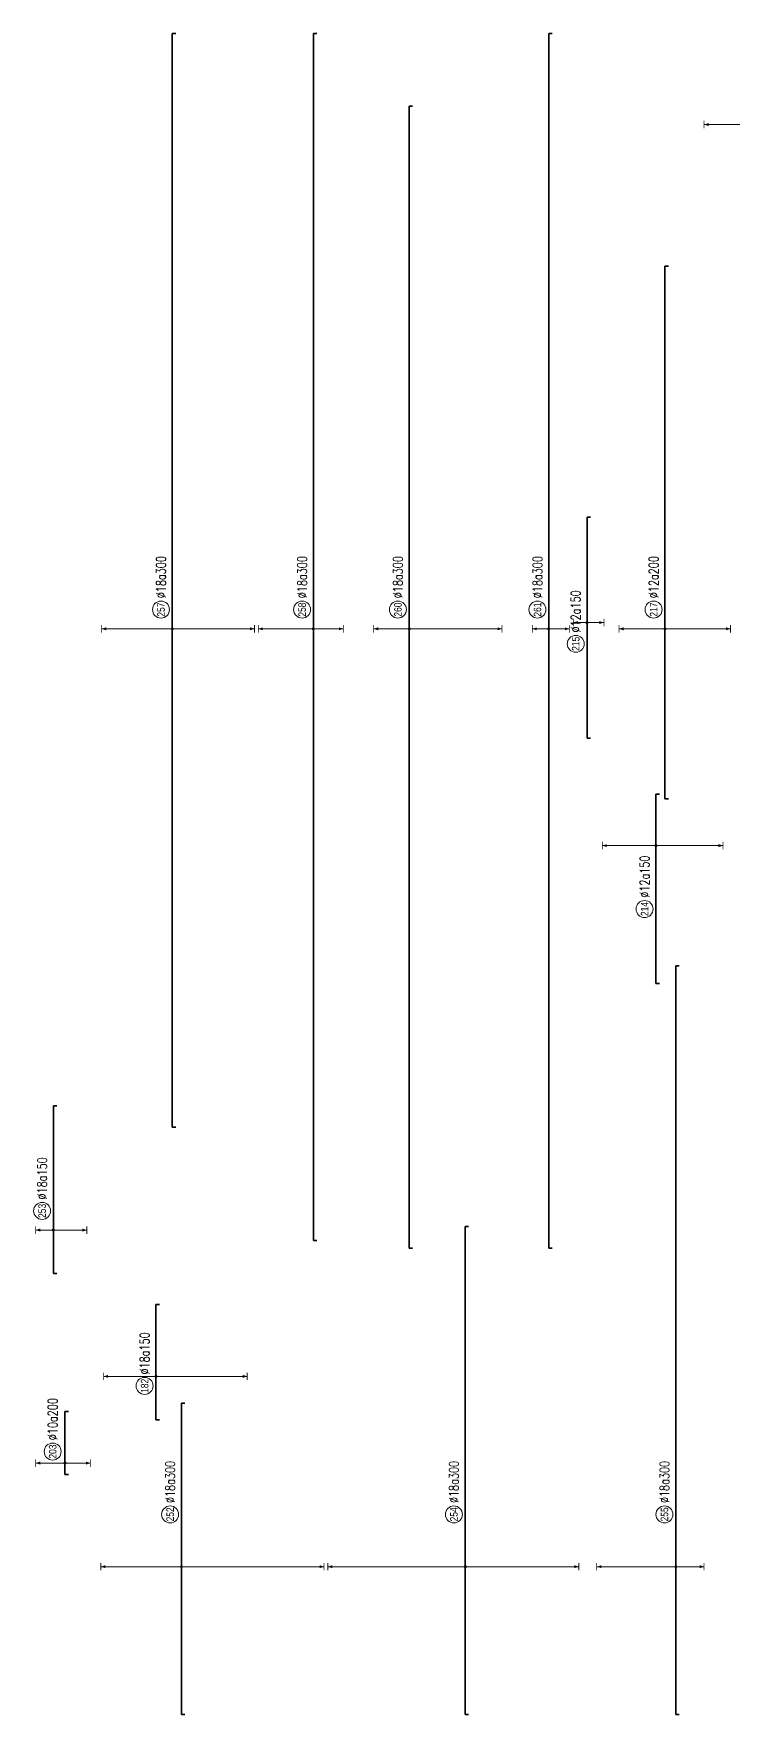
# Model space of a CAD drawing. Header units: millimetres. Extents: x -415354 to 592036, y -374841 to 139309.
# Drawn here: x 284 to 37291, y -247211 to -158171 of the extents above; entities that cross this region are included whole.
import ezdxf
from ezdxf.enums import TextEntityAlignment as Align

# ---------------------------------------------------------------- set-up
doc = ezdxf.new("R2010")
doc.units = ezdxf.units.MM
doc.header["$MEASUREMENT"] = 0
for name, color, linetype, lineweight in [('NDC_S_DIM', 1, 'Continuous', 15), ('NDC_S_REBAR', 4, 'Continuous', 35), ('NDC_S_VN TEXT', 7, 'Continuous', 20)]:
    doc.layers.add(name, color=color, linetype=linetype, lineweight=lineweight)
doc.styles.add('ARIAL', font='arial.ttf', dxfattribs={"width": 0.8})
doc.styles.add('NDC_EN TXT', font='romans.shx', dxfattribs={"width": 0.8})

# ---------------------------------------------------------------- blocks, each defined once
blk = doc.blocks.new('*U211')
h = blk.add_hatch(color=6)
edge = h.paths.add_edge_path()
edge.add_arc((-2.99, 0), 0.3, 0, 360)
at = {"layer": 'NDC_S_DIM', "color": 8}
for q in [(-2.99, 4.71), (-2.99, -8.83)]:
    blk.add_line((-2.99, 0), q, dxfattribs=at)
for points in [[(-3.99, 4.71, 0.2, 0.2, 0), (-1.99, 4.71, 0, 0, 0)], [(-3.99, -8.83, 0.2, 0.2, 0), (-1.99, -8.83, 0, 0, 0)]]:
    blk.add_lwpolyline(points, format="xyseb", dxfattribs=at)
at = {"layer": 'NDC_S_DIM'}
blk.add_circle((2.1, 3), 2.25, dxfattribs=at)
at = {"layer": 'NDC_S_DIM', "color": 6}
blk.add_circle((-2.99, 0), 0.3, dxfattribs=at)
at = {"layer": 'NDC_S_DIM', "color": 8}
for points in [[(-3.39, 3.51), (-2.99, 4.71), (-2.59, 3.51)], [(-3.39, -7.63), (-2.99, -8.83), (-2.59, -7.63)]]:
    blk.add_solid(points, dxfattribs=at)
at = {"layer": 'NDC_S_REBAR'}
for p, q in [((0, 0), (-14.52, 0)), ((-14.52, 0), (-14.52, -0.9)), ((0, 0), (29.93, 0)), ((29.93, 0), (29.93, -0.9)), ((-14.52, -0.9), (-14.52, -0.9)), ((29.93, -0.9), (29.93, -0.9))]:
    blk.add_line(p, q, dxfattribs=at)
at = {"layer": 'NDC_S_VN TEXT', "style": 'ARIAL', "width": 0.8}
blk.add_attdef('KHT', text='', height=2, dxfattribs=at).set_placement((2.1, 3), align=Align.MIDDLE_CENTER)
at = {"layer": 'NDC_S_VN TEXT', "color": 3, "style": 'NDC_EN TXT', "width": 0.75}
blk.add_attdef('DKT', (5.1, 1.75), '', height=2.5, dxfattribs=at)
blk = doc.blocks.new('*U253')
h = blk.add_hatch(color=6)
edge = h.paths.add_edge_path()
edge.add_arc((-2.99, 0), 0.3, 0, 360)
at = {"layer": 'NDC_S_DIM', "color": 8}
for q in [(-2.99, 21.36), (-2.99, -37.75)]:
    blk.add_line((-2.99, 0), q, dxfattribs=at)
for points in [[(-3.99, 21.36, 0.2, 0.2, 0), (-1.99, 21.36, 0, 0, 0)], [(-3.99, -37.75, 0.2, 0.2, 0), (-1.99, -37.75, 0, 0, 0)]]:
    blk.add_lwpolyline(points, format="xyseb", dxfattribs=at)
at = {"layer": 'NDC_S_DIM'}
blk.add_circle((10.86, 3), 2.25, dxfattribs=at)
at = {"layer": 'NDC_S_DIM', "color": 6}
blk.add_circle((-2.99, 0), 0.3, dxfattribs=at)
at = {"layer": 'NDC_S_DIM', "color": 8}
for points in [[(-3.39, 20.16), (-2.99, 21.36), (-2.59, 20.16)], [(-3.39, -36.55), (-2.99, -37.75), (-2.59, -36.55)]]:
    blk.add_solid(points, dxfattribs=at)
at = {"layer": 'NDC_S_REBAR'}
for p, q in [((0, 0), (-42.12, 0)), ((-42.12, 0), (-42.12, -0.9)), ((0, 0), (40.32, 0)), ((40.32, 0), (40.32, -0.9)), ((-42.12, -0.9), (-42.12, -0.9)), ((40.32, -0.9), (40.32, -0.9))]:
    blk.add_line(p, q, dxfattribs=at)
at = {"layer": 'NDC_S_VN TEXT', "style": 'ARIAL', "width": 0.8}
blk.add_attdef('KHT', text='', height=2, dxfattribs=at).set_placement((10.86, 3), align=Align.MIDDLE_CENTER)
at = {"layer": 'NDC_S_VN TEXT', "color": 3, "style": 'NDC_EN TXT', "width": 0.75}
blk.add_attdef('DKT', (13.86, 1.75), '', height=2.5, dxfattribs=at)
blk = doc.blocks.new('*U612')
h = blk.add_hatch(color=6)
edge = h.paths.add_edge_path()
edge.add_arc((-2.99, 0), 0.3, 0, 360)
at = {"layer": 'NDC_S_DIM', "color": 8}
for q in [(-2.99, 20.93), (-2.99, -7.48)]:
    blk.add_line((-2.99, 0), q, dxfattribs=at)
for points in [[(-3.99, 20.93, 0.2, 0.2, 0), (-1.99, 20.93, 0, 0, 0)], [(-3.99, -7.48, 0.2, 0.2, 0), (-1.99, -7.48, 0, 0, 0)]]:
    blk.add_lwpolyline(points, format="xyseb", dxfattribs=at)
at = {"layer": 'NDC_S_DIM'}
blk.add_circle((10.86, 3), 2.25, dxfattribs=at)
at = {"layer": 'NDC_S_DIM', "color": 6}
blk.add_circle((-2.99, 0), 0.3, dxfattribs=at)
at = {"layer": 'NDC_S_DIM', "color": 8}
for points in [[(-3.39, 19.73), (-2.99, 20.93), (-2.59, 19.73)], [(-3.39, -6.28), (-2.99, -7.48), (-2.59, -6.28)]]:
    blk.add_solid(points, dxfattribs=at)
at = {"layer": 'NDC_S_REBAR'}
for p, q in [((0, 0), (-42.12, 0)), ((-42.12, 0), (-42.12, -0.9)), ((0, 0), (156.12, 0)), ((156.12, 0), (156.12, -0.9)), ((-42.12, -0.9), (-42.12, -0.9)), ((156.12, -0.9), (156.12, -0.9))]:
    blk.add_line(p, q, dxfattribs=at)
at = {"layer": 'NDC_S_VN TEXT', "style": 'ARIAL', "width": 0.8}
blk.add_attdef('KHT', text='', height=2, dxfattribs=at).set_placement((10.86, 3), align=Align.MIDDLE_CENTER)
at = {"layer": 'NDC_S_VN TEXT', "color": 3, "style": 'NDC_EN TXT', "width": 0.75}
blk.add_attdef('DKT', (13.86, 1.75), '', height=2.5, dxfattribs=at)
blk = doc.blocks.new('*U254')
h = blk.add_hatch(color=6)
edge = h.paths.add_edge_path()
edge.add_arc((-2.99, 0), 0.3, 0, 360)
at = {"layer": 'NDC_S_DIM', "color": 8}
for q in [(-2.99, 18.69), (-2.99, -21.76)]:
    blk.add_line((-2.99, 0), q, dxfattribs=at)
for points in [[(-3.99, 18.69, 0.2, 0.2, 0), (-1.99, 18.69, 0, 0, 0)], [(-3.99, -21.76, 0.2, 0.2, 0), (-1.99, -21.76, 0, 0, 0)]]:
    blk.add_lwpolyline(points, format="xyseb", dxfattribs=at)
at = {"layer": 'NDC_S_DIM'}
blk.add_circle((2.1, 3), 2.25, dxfattribs=at)
at = {"layer": 'NDC_S_DIM', "color": 6}
blk.add_circle((-2.99, 0), 0.3, dxfattribs=at)
at = {"layer": 'NDC_S_DIM', "color": 8}
for points in [[(-3.39, 17.49), (-2.99, 18.69), (-2.59, 17.49)], [(-3.39, -20.56), (-2.99, -21.76), (-2.59, -20.56)]]:
    blk.add_solid(points, dxfattribs=at)
at = {"layer": 'NDC_S_REBAR'}
for p, q in [((0, 0), (-135.03, 0)), ((-135.03, 0), (-135.03, -0.9)), ((0, 0), (154.67, 0)), ((154.67, 0), (154.67, -0.9)), ((-135.03, -0.9), (-135.03, -0.9)), ((154.67, -0.9), (154.67, -0.9))]:
    blk.add_line(p, q, dxfattribs=at)
at = {"layer": 'NDC_S_VN TEXT', "style": 'ARIAL', "width": 0.8}
blk.add_attdef('KHT', text='', height=2, dxfattribs=at).set_placement((2.1, 3), align=Align.MIDDLE_CENTER)
at = {"layer": 'NDC_S_VN TEXT', "color": 3, "style": 'NDC_EN TXT', "width": 0.75}
blk.add_attdef('DKT', (5.1, 1.75), '', height=2.5, dxfattribs=at)
blk = doc.blocks.new('*U265')
h = blk.add_hatch(color=6)
edge = h.paths.add_edge_path()
edge.add_arc((-2.07, 0), 0.3, 0, 360)
at = {"layer": 'NDC_S_DIM', "color": 8}
for q in [(-2.07, 15.1), (-2.07, -30.9)]:
    blk.add_line((-2.07, 0), q, dxfattribs=at)
for points in [[(-3.07, 15.1, 0.2, 0.2, 0), (-1.07, 15.1, 0, 0, 0)], [(-3.07, -30.9, 0.2, 0.2, 0), (-1.07, -30.9, 0, 0, 0)]]:
    blk.add_lwpolyline(points, format="xyseb", dxfattribs=at)
at = {"layer": 'NDC_S_DIM'}
blk.add_circle((-5.58, 3), 2.25, dxfattribs=at)
at = {"layer": 'NDC_S_DIM', "color": 6}
blk.add_circle((-2.07, 0), 0.3, dxfattribs=at)
at = {"layer": 'NDC_S_DIM', "color": 8}
for points in [[(-2.47, 13.9), (-2.07, 15.1), (-1.67, 13.9)], [(-2.47, -29.7), (-2.07, -30.9), (-1.67, -29.7)]]:
    blk.add_solid(points, dxfattribs=at)
at = {"layer": 'NDC_S_REBAR'}
for p, q in [((0, 0), (-43.03, 0)), ((-43.03, 0), (-43.03, -0.9)), ((0, 0), (22.02, 0)), ((22.02, 0), (22.02, -0.9)), ((-43.03, -0.9), (-43.03, -0.9)), ((22.02, -0.9), (22.02, -0.9))]:
    blk.add_line(p, q, dxfattribs=at)
at = {"layer": 'NDC_S_VN TEXT', "style": 'ARIAL', "width": 0.8}
blk.add_attdef('KHT', text='', height=2, dxfattribs=at).set_placement((-5.58, 3), align=Align.MIDDLE_CENTER)
at = {"layer": 'NDC_S_VN TEXT', "color": 3, "style": 'NDC_EN TXT', "width": 0.75}
blk.add_attdef('DKT', (-2.58, 1.75), '', height=2.5, dxfattribs=at)
blk = doc.blocks.new('*U655')
h = blk.add_hatch(color=6)
edge = h.paths.add_edge_path()
edge.add_arc((-2.99, 0), 0.3, 0, 360)
at = {"layer": 'NDC_S_DIM', "color": 8}
for q in [(-2.99, 12.15), (-2.99, -17.35)]:
    blk.add_line((-2.99, 0), q, dxfattribs=at)
for points in [[(-3.99, 12.15, 0.2, 0.2, 0), (-1.99, 12.15, 0, 0, 0)], [(-3.99, -17.35, 0.2, 0.2, 0), (-1.99, -17.35, 0, 0, 0)]]:
    blk.add_lwpolyline(points, format="xyseb", dxfattribs=at)
at = {"layer": 'NDC_S_DIM'}
blk.add_circle((2.1, 3), 2.25, dxfattribs=at)
at = {"layer": 'NDC_S_DIM', "color": 6}
blk.add_circle((-2.99, 0), 0.3, dxfattribs=at)
at = {"layer": 'NDC_S_DIM', "color": 8}
for points in [[(-3.39, 10.95), (-2.99, 12.15), (-2.59, 10.95)], [(-3.39, -16.15), (-2.99, -17.35), (-2.59, -16.15)]]:
    blk.add_solid(points, dxfattribs=at)
at = {"layer": 'NDC_S_REBAR'}
for p, q in [((0, 0), (-48.03, 0)), ((-48.03, 0), (-48.03, -0.9)), ((0, 0), (93.03, 0)), ((93.03, 0), (93.03, -0.9)), ((-48.03, -0.9), (-48.03, -0.9)), ((93.03, -0.9), (93.03, -0.9))]:
    blk.add_line(p, q, dxfattribs=at)
at = {"layer": 'NDC_S_VN TEXT', "style": 'ARIAL', "width": 0.8}
blk.add_attdef('KHT', text='', height=2, dxfattribs=at).set_placement((2.1, 3), align=Align.MIDDLE_CENTER)
at = {"layer": 'NDC_S_VN TEXT', "color": 3, "style": 'NDC_EN TXT', "width": 0.75}
blk.add_attdef('DKT', (5.1, 1.75), '', height=2.5, dxfattribs=at)
blk = doc.blocks.new('*U665')
h = blk.add_hatch(color=6)
edge = h.paths.add_edge_path()
edge.add_arc((-2.99, 0), 0.3, 0, 360)
at = {"layer": 'NDC_S_DIM', "color": 8}
for q in [(-2.99, 14.61), (-2.99, -7.94)]:
    blk.add_line((-2.99, 0), q, dxfattribs=at)
for points in [[(-3.99, 14.61, 0.2, 0.2, 0), (-1.99, 14.61, 0, 0, 0)], [(-3.99, -7.94, 0.2, 0.2, 0), (-1.99, -7.94, 0, 0, 0)]]:
    blk.add_lwpolyline(points, format="xyseb", dxfattribs=at)
at = {"layer": 'NDC_S_DIM'}
blk.add_circle((2.1, 3), 2.25, dxfattribs=at)
at = {"layer": 'NDC_S_DIM', "color": 6}
blk.add_circle((-2.99, 0), 0.3, dxfattribs=at)
at = {"layer": 'NDC_S_DIM', "color": 8}
for points in [[(-3.39, 13.41), (-2.99, 14.61), (-2.59, 13.41)], [(-3.39, -6.74), (-2.99, -7.94), (-2.59, -6.74)]]:
    blk.add_solid(points, dxfattribs=at)
at = {"layer": 'NDC_S_REBAR'}
for p, q in [((0, 0), (-165.03, 0)), ((-165.03, 0), (-165.03, -0.9)), ((0, 0), (154.67, 0)), ((154.67, 0), (154.67, -0.9)), ((-165.03, -0.9), (-165.03, -0.9)), ((154.67, -0.9), (154.67, -0.9))]:
    blk.add_line(p, q, dxfattribs=at)
at = {"layer": 'NDC_S_VN TEXT', "style": 'ARIAL', "width": 0.8}
blk.add_attdef('KHT', text='', height=2, dxfattribs=at).set_placement((2.1, 3), align=Align.MIDDLE_CENTER)
at = {"layer": 'NDC_S_VN TEXT', "color": 3, "style": 'NDC_EN TXT', "width": 0.75}
blk.add_attdef('DKT', (5.1, 1.75), '', height=2.5, dxfattribs=at)
blk = doc.blocks.new('*U747')
h = blk.add_hatch(color=6)
edge = h.paths.add_edge_path()
edge.add_arc((-5.64, 0), 0.3, 0, 360)
at = {"layer": 'NDC_S_DIM', "color": 8}
for q in [(-5.64, 7.76), (-5.64, -6.74)]:
    blk.add_line((-5.64, 0), q, dxfattribs=at)
for points in [[(-6.64, 7.76, 0.2, 0.2, 0), (-4.64, 7.76, 0, 0, 0)], [(-6.64, -6.74, 0.2, 0.2, 0), (-4.64, -6.74, 0, 0, 0)]]:
    blk.add_lwpolyline(points, format="xyseb", dxfattribs=at)
at = {"layer": 'NDC_S_DIM'}
blk.add_circle((-2.59, 3.26), 2.25, dxfattribs=at)
at = {"layer": 'NDC_S_DIM', "color": 6}
blk.add_circle((-5.64, 0), 0.3, dxfattribs=at)
at = {"layer": 'NDC_S_DIM', "color": 8}
for points in [[(-6.04, 6.56), (-5.64, 7.76), (-5.24, 6.56)], [(-6.04, -5.54), (-5.64, -6.74), (-5.24, -5.54)]]:
    blk.add_solid(points, dxfattribs=at)
at = {"layer": 'NDC_S_REBAR'}
for p, q in [((0, 0), (-8.7, 0)), ((-8.7, 0), (-8.7, -0.9)), ((0, 0), (8.02, 0)), ((8.02, 0), (8.02, -0.9)), ((-8.7, -0.9), (-8.7, -0.9)), ((8.02, -0.9), (8.02, -0.9))]:
    blk.add_line(p, q, dxfattribs=at)
at = {"layer": 'NDC_S_VN TEXT', "color": 3, "style": 'NDC_EN TXT', "width": 0.75}
blk.add_attdef('DKT', (0.41, 2.01), '', height=2.5, dxfattribs=at)
at = {"layer": 'NDC_S_VN TEXT', "style": 'ARIAL', "width": 0.8}
blk.add_attdef('KHT', text='', height=2, dxfattribs=at).set_placement((-2.59, 3.26), align=Align.MIDDLE_CENTER)
blk = doc.blocks.new('*U748')
h = blk.add_hatch(color=6)
edge = h.paths.add_edge_path()
edge.add_arc((-2.99, 0), 0.3, 0, 360)
at = {"layer": 'NDC_S_DIM', "color": 8}
for q in [(-2.99, 13.86), (-2.99, -24.16)]:
    blk.add_line((-2.99, 0), q, dxfattribs=at)
for points in [[(-3.99, 13.86, 0.2, 0.2, 0), (-1.99, 13.86, 0, 0, 0)], [(-3.99, -24.16, 0.2, 0.2, 0), (-1.99, -24.16, 0, 0, 0)]]:
    blk.add_lwpolyline(points, format="xyseb", dxfattribs=at)
at = {"layer": 'NDC_S_DIM'}
blk.add_circle((-5.5, 3), 2.25, dxfattribs=at)
at = {"layer": 'NDC_S_DIM', "color": 6}
blk.add_circle((-2.99, 0), 0.3, dxfattribs=at)
at = {"layer": 'NDC_S_DIM', "color": 8}
for points in [[(-3.39, 12.66), (-2.99, 13.86), (-2.59, 12.66)], [(-3.39, -22.96), (-2.99, -24.16), (-2.59, -22.96)]]:
    blk.add_solid(points, dxfattribs=at)
at = {"layer": 'NDC_S_REBAR'}
for p, q in [((0, 0), (-14.52, 0)), ((-14.52, 0), (-14.52, -0.9)), ((0, 0), (16.07, 0)), ((16.07, 0), (16.07, -0.9)), ((-14.52, -0.9), (-14.52, -0.9)), ((16.07, -0.9), (16.07, -0.9))]:
    blk.add_line(p, q, dxfattribs=at)
at = {"layer": 'NDC_S_VN TEXT', "style": 'ARIAL', "width": 0.8}
blk.add_attdef('KHT', text='', height=2, dxfattribs=at).set_placement((-5.5, 3), align=Align.MIDDLE_CENTER)
at = {"layer": 'NDC_S_VN TEXT', "color": 3, "style": 'NDC_EN TXT', "width": 0.75}
blk.add_attdef('DKT', (-2.5, 1.75), '', height=2.5, dxfattribs=at)
blk = doc.blocks.new('*U749')
h = blk.add_hatch(color=6)
edge = h.paths.add_edge_path()
edge.add_arc((-2.99, 0), 0.3, 0, 360)
at = {"layer": 'NDC_S_DIM', "color": 8}
for q in [(-2.99, 36.39), (-2.99, -30.08)]:
    blk.add_line((-2.99, 0), q, dxfattribs=at)
for points in [[(-3.99, 36.39, 0.2, 0.2, 0), (-1.99, 36.39, 0, 0, 0)], [(-3.99, -30.08, 0.2, 0.2, 0), (-1.99, -30.08, 0, 0, 0)]]:
    blk.add_lwpolyline(points, format="xyseb", dxfattribs=at)
at = {"layer": 'NDC_S_DIM'}
blk.add_circle((10.86, 3), 2.25, dxfattribs=at)
at = {"layer": 'NDC_S_DIM', "color": 6}
blk.add_circle((-2.99, 0), 0.3, dxfattribs=at)
at = {"layer": 'NDC_S_DIM', "color": 8}
for points in [[(-3.39, 35.19), (-2.99, 36.39), (-2.59, 35.19)], [(-3.39, -28.88), (-2.99, -30.08), (-2.59, -28.88)]]:
    blk.add_solid(points, dxfattribs=at)
at = {"layer": 'NDC_S_REBAR'}
for p, q in [((0, 0), (-42.12, 0)), ((-42.12, 0), (-42.12, -0.9)), ((0, 0), (87.08, 0)), ((87.08, 0), (87.08, -0.9)), ((-42.12, -0.9), (-42.12, -0.9)), ((87.08, -0.9), (87.08, -0.9))]:
    blk.add_line(p, q, dxfattribs=at)
at = {"layer": 'NDC_S_VN TEXT', "style": 'ARIAL', "width": 0.8}
blk.add_attdef('KHT', text='', height=2, dxfattribs=at).set_placement((10.86, 3), align=Align.MIDDLE_CENTER)
at = {"layer": 'NDC_S_VN TEXT', "color": 3, "style": 'NDC_EN TXT', "width": 0.75}
blk.add_attdef('DKT', (13.86, 1.75), '', height=2.5, dxfattribs=at)
blk = doc.blocks.new('*U779')
h = blk.add_hatch(color=6)
edge = h.paths.add_edge_path()
edge.add_arc((-2.99, 0), 0.3, 0, 360)
at = {"layer": 'NDC_S_DIM', "color": 8}
for q in [(-2.99, 14.22), (-2.99, -17.75)]:
    blk.add_line((-2.99, 0), q, dxfattribs=at)
for points in [[(-3.99, 14.22, 0.2, 0.2, 0), (-1.99, 14.22, 0, 0, 0)], [(-3.99, -17.75, 0.2, 0.2, 0), (-1.99, -17.75, 0, 0, 0)]]:
    blk.add_lwpolyline(points, format="xyseb", dxfattribs=at)
at = {"layer": 'NDC_S_DIM'}
blk.add_circle((-19.79, 3), 2.25, dxfattribs=at)
at = {"layer": 'NDC_S_DIM', "color": 6}
blk.add_circle((-2.99, 0), 0.3, dxfattribs=at)
at = {"layer": 'NDC_S_DIM', "color": 8}
for points in [[(-3.39, 13.02), (-2.99, 14.22), (-2.59, 13.02)], [(-3.39, -16.55), (-2.99, -17.75), (-2.59, -16.55)]]:
    blk.add_solid(points, dxfattribs=at)
at = {"layer": 'NDC_S_REBAR'}
for p, q in [((0, 0), (-39.56, 0)), ((-39.56, 0), (-39.56, -0.9)), ((0, 0), (10.59, 0)), ((10.59, 0), (10.59, -0.9)), ((-39.56, -0.9), (-39.56, -0.9)), ((10.59, -0.9), (10.59, -0.9))]:
    blk.add_line(p, q, dxfattribs=at)
at = {"layer": 'NDC_S_VN TEXT', "style": 'ARIAL', "width": 0.8}
blk.add_attdef('KHT', text='', height=2, dxfattribs=at).set_placement((-19.79, 3), align=Align.MIDDLE_CENTER)
at = {"layer": 'NDC_S_VN TEXT', "color": 3, "style": 'NDC_EN TXT', "width": 0.75}
blk.add_attdef('DKT', (-16.79, 1.75), '', height=2.5, dxfattribs=at)
blk = doc.blocks.new('*U780')
h = blk.add_hatch(color=6)
edge = h.paths.add_edge_path()
edge.add_arc((-2.99, 0), 0.3, 0, 360)
at = {"layer": 'NDC_S_DIM', "color": 8}
for q in [(-2.99, 3.66), (-2.99, -4.47)]:
    blk.add_line((-2.99, 0), q, dxfattribs=at)
for points in [[(-3.99, 3.66, 0.2, 0.2, 0), (-1.99, 3.66, 0, 0, 0)], [(-3.99, -4.47, 0.2, 0.2, 0), (-1.99, -4.47, 0, 0, 0)]]:
    blk.add_lwpolyline(points, format="xyseb", dxfattribs=at)
at = {"layer": 'NDC_S_DIM'}
blk.add_circle((-8.62, 3), 2.25, dxfattribs=at)
at = {"layer": 'NDC_S_DIM', "color": 6}
blk.add_circle((-2.99, 0), 0.3, dxfattribs=at)
at = {"layer": 'NDC_S_DIM', "color": 8}
for points in [[(-3.39, 2.46), (-2.99, 3.66), (-2.59, 2.46)], [(-3.39, -3.27), (-2.99, -4.47), (-2.59, -3.27)]]:
    blk.add_solid(points, dxfattribs=at)
at = {"layer": 'NDC_S_REBAR'}
for p, q in [((0, 0), (-33.59, 0)), ((-33.59, 0), (-33.59, -0.9)), ((0, 0), (24.91, 0)), ((24.91, 0), (24.91, -0.9)), ((-33.59, -0.9), (-33.59, -0.9)), ((24.91, -0.9), (24.91, -0.9))]:
    blk.add_line(p, q, dxfattribs=at)
at = {"layer": 'NDC_S_VN TEXT', "style": 'ARIAL', "width": 0.8}
blk.add_attdef('KHT', text='', height=2, dxfattribs=at).set_placement((-8.62, 3), align=Align.MIDDLE_CENTER)
at = {"layer": 'NDC_S_VN TEXT', "color": 3, "style": 'NDC_EN TXT', "width": 0.75}
blk.add_attdef('DKT', (-5.62, 1.75), '', height=2.5, dxfattribs=at)
blk = doc.blocks.new('*U788')
h = blk.add_hatch(color=6)
edge = h.paths.add_edge_path()
edge.add_arc((-2.99, 0), 0.3, 0, 360)
at = {"layer": 'NDC_S_DIM', "color": 8}
for q in [(-2.99, 9.43), (-2.99, -24.57)]:
    blk.add_line((-2.99, 0), q, dxfattribs=at)
for points in [[(-3.99, 9.43, 0.2, 0.2, 0), (-1.99, 9.43, 0, 0, 0)], [(-3.99, -24.57, 0.2, 0.2, 0), (-1.99, -24.57, 0, 0, 0)]]:
    blk.add_lwpolyline(points, format="xyseb", dxfattribs=at)
at = {"layer": 'NDC_S_DIM'}
blk.add_circle((2.1, 3), 2.25, dxfattribs=at)
at = {"layer": 'NDC_S_DIM', "color": 6}
blk.add_circle((-2.99, 0), 0.3, dxfattribs=at)
at = {"layer": 'NDC_S_DIM', "color": 8}
for points in [[(-3.39, 8.23), (-2.99, 9.43), (-2.59, 8.23)], [(-3.39, -23.37), (-2.99, -24.57), (-2.59, -23.37)]]:
    blk.add_solid(points, dxfattribs=at)
at = {"layer": 'NDC_S_REBAR'}
for p, q in [((0, 0), (-167.03, 0)), ((-167.03, 0), (-167.03, -0.9)), ((0, 0), (135.42, 0)), ((135.42, 0), (135.42, -0.9)), ((-167.03, -0.9), (-167.03, -0.9)), ((135.42, -0.9), (135.42, -0.9))]:
    blk.add_line(p, q, dxfattribs=at)
at = {"layer": 'NDC_S_VN TEXT', "style": 'ARIAL', "width": 0.8}
blk.add_attdef('KHT', text='', height=2, dxfattribs=at).set_placement((2.1, 3), align=Align.MIDDLE_CENTER)
at = {"layer": 'NDC_S_VN TEXT', "color": 3, "style": 'NDC_EN TXT', "width": 0.75}
blk.add_attdef('DKT', (5.1, 1.75), '', height=2.5, dxfattribs=at)
blk = doc.blocks.new('*U789')
h = blk.add_hatch(color=6)
edge = h.paths.add_edge_path()
edge.add_arc((-2.99, 0), 0.3, 0, 360)
at = {"layer": 'NDC_S_DIM', "color": 8}
for q in [(-2.99, 4.38), (-2.99, -5.47)]:
    blk.add_line((-2.99, 0), q, dxfattribs=at)
for points in [[(-3.99, 4.38, 0.2, 0.2, 0), (-1.99, 4.38, 0, 0, 0)], [(-3.99, -5.47, 0.2, 0.2, 0), (-1.99, -5.47, 0, 0, 0)]]:
    blk.add_lwpolyline(points, format="xyseb", dxfattribs=at)
at = {"layer": 'NDC_S_DIM'}
blk.add_circle((2.1, 3), 2.25, dxfattribs=at)
at = {"layer": 'NDC_S_DIM', "color": 6}
blk.add_circle((-2.99, 0), 0.3, dxfattribs=at)
at = {"layer": 'NDC_S_DIM', "color": 8}
for points in [[(-3.39, 3.18), (-2.99, 4.38), (-2.59, 3.18)], [(-3.39, -4.27), (-2.99, -5.47), (-2.59, -4.27)]]:
    blk.add_solid(points, dxfattribs=at)
at = {"layer": 'NDC_S_REBAR'}
for p, q in [((0, 0), (-167.03, 0)), ((-167.03, 0), (-167.03, -0.9)), ((0, 0), (154.67, 0)), ((154.67, 0), (154.67, -0.9)), ((-167.03, -0.9), (-167.03, -0.9)), ((154.67, -0.9), (154.67, -0.9))]:
    blk.add_line(p, q, dxfattribs=at)
at = {"layer": 'NDC_S_VN TEXT', "style": 'ARIAL', "width": 0.8}
blk.add_attdef('KHT', text='', height=2, dxfattribs=at).set_placement((2.1, 3), align=Align.MIDDLE_CENTER)
at = {"layer": 'NDC_S_VN TEXT', "color": 3, "style": 'NDC_EN TXT', "width": 0.75}
blk.add_attdef('DKT', (5.1, 1.75), '', height=2.5, dxfattribs=at)

msp = doc.modelspace()

# ---------------------------------------------------------------- block references
at = {"xscale": 200, "yscale": 200, "zscale": 200, "rotation": 90}
for name, p, values in [('*U254', (7630.3, -189104.6), {'KHT': '257', 'DKT': '%%C18a300'}), ('*U665', (15104, -189104.6), {'KHT': '258', 'DKT': '%%C18a300'}), ('*U789', (27568.2, -189104.6), {'KHT': '261', 'DKT': '%%C18a300'}), ('*U265', (38813, -162576), {'KHT': '268', 'DKT': '%%C18a150'}), ('*U788', (20178.5, -189104.6), {'KHT': '260', 'DKT': '%%C18a300'}), ('*U655', (33720.8, -189104.6), {'KHT': '217', 'DKT': '%%C12a200'}), ('*U780', (29594.3, -188773.9), {'KHT': '215', 'DKT': '%%C12a150'}), ('*U779', (33243.4, -200588.3), {'KHT': '214', 'DKT': '%%C12a150'}), ('*U612', (34295.6, -238787.8), {'KHT': '255', 'DKT': '%%C18a300'}), ('*U211', (1334.3, -220957), {'KHT': '253', 'DKT': '%%C18a150'}), ('*U749', (23143.1, -238787.8), {'KHT': '254', 'DKT': '%%C18a300'}), ('*U748', (6764.1, -228707), {'KHT': '182', 'DKT': '%%C18a150'}), ('*U747', (1944.8, -232771.2), {'KHT': '203', 'DKT': '%%C10a200'}), ('*U253', (8115.4, -238787.8), {'KHT': '252', 'DKT': '%%C18a300'})]:
    msp.add_blockref(name, p, dxfattribs=at).add_auto_attribs(values)

doc.saveas('drawing.dxf')
